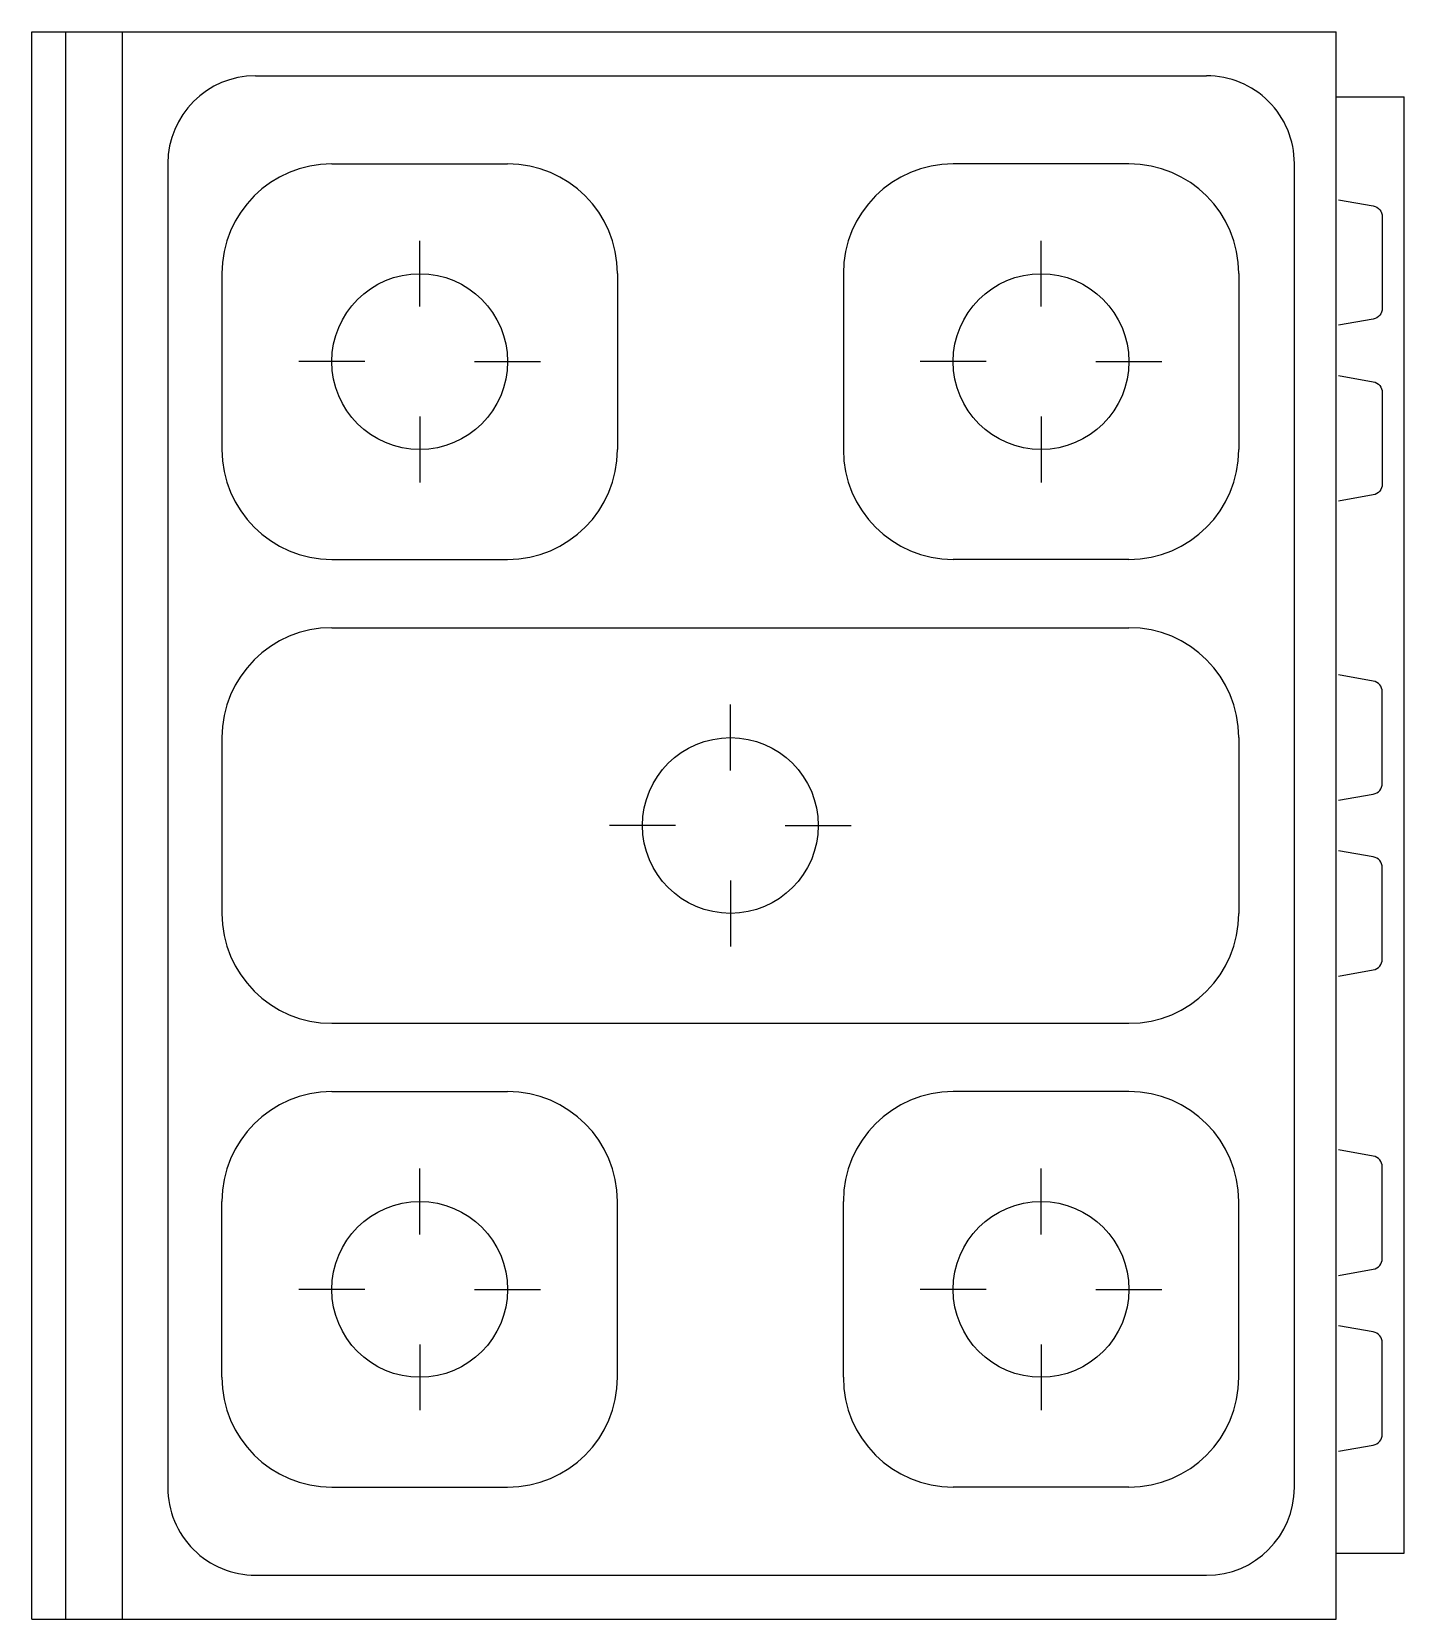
# Model space of a CAD drawing. Header units: millimetres. Extents: x -3023.279 to -3022.613, y 2886.023 to 2886.793.
import ezdxf

# ---------------------------------------------------------------- set-up
doc = ezdxf.new("R2010")
doc.units = ezdxf.units.MM
doc.header["$LTSCALE"] = 10
doc.layers.add('cozinha_fogões', color=2, linetype='Continuous')

msp = doc.modelspace()

# ---------------------------------------------------------------- linework, layer by layer
at = {"layer": 'cozinha_fogões'}
for p, q in [((-3023.27908, 2886.79339), (-3022.64608, 2886.79339)), ((-3023.27908, 2886.02339), (-3023.27908, 2886.79339)), ((-3022.64608, 2886.02339), (-3022.64608, 2886.79339)), ((-3022.64608, 2886.76176), (-3022.61308, 2886.76176)), ((-3022.61308, 2886.05537), (-3022.61308, 2886.76176)), ((-3022.64608, 2886.05537), (-3022.61308, 2886.05537)), ((-3023.27908, 2886.02339), (-3022.64608, 2886.02339))]:
    msp.add_line(p, q, dxfattribs=at)
at = {"layer": 'cozinha_fogões', "color": 1}
for p, q in [((-3023.26258, 2886.02339), (-3023.26258, 2886.79339)), ((-3023.23508, 2886.02339), (-3023.23508, 2886.79339)), ((-3023.17043, 2886.77207), (-3022.70903, 2886.77207)), ((-3023.21308, 2886.72978), (-3023.21308, 2886.08735)), ((-3023.13347, 2886.72935), (-3023.04818, 2886.72935)), ((-3022.74667, 2886.72935), (-3022.83196, 2886.72935)), ((-3022.66638, 2886.08735), (-3022.66638, 2886.72942)), ((-3023.09082, 2886.66006), (-3023.09082, 2886.69204)), ((-3022.78932, 2886.66006), (-3022.78932, 2886.69204)), ((-3023.18677, 2886.67605), (-3023.18677, 2886.59076)), ((-3022.99488, 2886.67605), (-3022.99488, 2886.59076)), ((-3022.88526, 2886.67605), (-3022.88526, 2886.59076)), ((-3022.69337, 2886.67605), (-3022.69337, 2886.59076)), ((-3023.11748, 2886.6334), (-3023.14946, 2886.6334)), ((-3023.06417, 2886.6334), (-3023.03219, 2886.6334)), ((-3022.81597, 2886.6334), (-3022.84795, 2886.6334)), ((-3022.76266, 2886.6334), (-3022.73068, 2886.6334)), ((-3023.09082, 2886.60675), (-3023.09082, 2886.57477)), ((-3022.78932, 2886.60675), (-3022.78932, 2886.57477)), ((-3023.13347, 2886.53746), (-3023.04818, 2886.53746)), ((-3022.74667, 2886.53746), (-3022.83196, 2886.53746)), ((-3023.13347, 2886.50433), (-3022.74667, 2886.50433)), ((-3022.94007, 2886.43504), (-3022.94007, 2886.46702)), ((-3023.18677, 2886.45103), (-3023.18677, 2886.36574)), ((-3022.69337, 2886.45103), (-3022.69337, 2886.36574)), ((-3022.96672, 2886.40839), (-3022.9987, 2886.40839)), ((-3022.91342, 2886.40839), (-3022.88144, 2886.40839)), ((-3022.94007, 2886.38174), (-3022.94007, 2886.34975)), ((-3023.13347, 2886.31244), (-3022.74667, 2886.31244)), ((-3023.13347, 2886.27932), (-3023.04818, 2886.27932)), ((-3022.74667, 2886.27932), (-3022.83196, 2886.27932)), ((-3023.09082, 2886.21002), (-3023.09082, 2886.242)), ((-3022.78932, 2886.21002), (-3022.78932, 2886.242)), ((-3023.18677, 2886.14073), (-3023.18677, 2886.22601)), ((-3022.99488, 2886.14073), (-3022.99488, 2886.22601)), ((-3022.88526, 2886.14073), (-3022.88526, 2886.22601)), ((-3022.69337, 2886.14073), (-3022.69337, 2886.22601)), ((-3023.11748, 2886.18337), (-3023.14946, 2886.18337)), ((-3023.06417, 2886.18337), (-3023.03219, 2886.18337)), ((-3022.81597, 2886.18337), (-3022.84795, 2886.18337)), ((-3022.76266, 2886.18337), (-3022.73068, 2886.18337)), ((-3023.09082, 2886.15672), (-3023.09082, 2886.12474)), ((-3022.78932, 2886.15672), (-3022.78932, 2886.12474)), ((-3023.13347, 2886.08742), (-3023.04818, 2886.08742)), ((-3022.74667, 2886.08742), (-3022.83196, 2886.08742)), ((-3023.17043, 2886.04471), (-3022.70903, 2886.04471))]:
    msp.add_line(p, q, dxfattribs=at)
for points in [[(-3022.64506, 2886.71187), (-3022.62814, 2886.70889, -0.36397), (-3022.62374, 2886.70364), (-3022.62374, 2886.65928, -0.36397), (-3022.62814, 2886.65403), (-3022.64506, 2886.65105)], [(-3022.64506, 2886.62658), (-3022.62814, 2886.6236, -0.36397), (-3022.62374, 2886.61835), (-3022.62374, 2886.57399, -0.36397), (-3022.62815, 2886.56874), (-3022.64506, 2886.56576)], [(-3022.64506, 2886.42062), (-3022.62815, 2886.4236, 0.36397), (-3022.62374, 2886.42885), (-3022.62374, 2886.47321, 0.36397), (-3022.62815, 2886.47846), (-3022.64506, 2886.48144)], [(-3022.64506, 2886.33533), (-3022.62815, 2886.33832, 0.36397), (-3022.62374, 2886.34357), (-3022.62374, 2886.38792, 0.36397), (-3022.62815, 2886.39317), (-3022.64506, 2886.39616)], [(-3022.64506, 2886.19019), (-3022.62815, 2886.19317, 0.36397), (-3022.62374, 2886.19842), (-3022.62374, 2886.24278, 0.36397), (-3022.62815, 2886.24803), (-3022.64506, 2886.25101)], [(-3022.64506, 2886.1049), (-3022.62815, 2886.10789, 0.36397), (-3022.62374, 2886.11314), (-3022.62374, 2886.15749, 0.36397), (-3022.62815, 2886.16274), (-3022.64506, 2886.16573)]]:
    msp.add_lwpolyline(points, format="xyb", dxfattribs=at)
for centre in [(-3023.09082, 2886.6334), (-3022.78932, 2886.6334), (-3022.94007, 2886.40839), (-3023.09082, 2886.18337), (-3022.78932, 2886.18337)]:
    msp.add_circle(centre, 0.04264, dxfattribs=at)
for centre, radius, start, end in [((-3023.17043, 2886.72942), 0.04264, 90.00013, 180.00013), ((-3022.70903, 2886.72942), 0.04264, 0, 90.00013), ((-3023.13347, 2886.67605), 0.0533, 90.00013, 180.00013), ((-3023.04818, 2886.67605), 0.0533, 0.00013, 90.00013), ((-3022.83196, 2886.67605), 0.0533, 89.99987, 179.99987), ((-3022.74667, 2886.67605), 0.0533, 359.99987, 89.99987), ((-3023.13347, 2886.59076), 0.0533, 180.00013, 270.00013), ((-3023.04818, 2886.59076), 0.0533, 270.00013, 0.00013), ((-3022.83196, 2886.59076), 0.0533, 179.99987, 269.99987), ((-3022.74667, 2886.59076), 0.0533, 269.99987, 359.99987), ((-3023.13347, 2886.45103), 0.0533, 90.00013, 180.00013), ((-3022.74667, 2886.45103), 0.0533, 0.00013, 90.00013), ((-3023.13347, 2886.36574), 0.0533, 180.00013, 270.00013), ((-3022.74667, 2886.36574), 0.0533, 270.00013, 0.00013), ((-3023.13347, 2886.22601), 0.0533, 89.99987, 179.99987), ((-3023.04818, 2886.22601), 0.0533, 359.99987, 89.99987), ((-3022.83196, 2886.22601), 0.0533, 90.00013, 180.00013), ((-3022.74667, 2886.22601), 0.0533, 0.00013, 90.00013), ((-3023.13347, 2886.14073), 0.0533, 179.99987, 269.99987), ((-3023.04818, 2886.14073), 0.0533, 269.99987, 359.99987), ((-3022.83196, 2886.14073), 0.0533, 180.00013, 270.00013), ((-3022.74667, 2886.14073), 0.0533, 270.00013, 0.00013), ((-3023.17043, 2886.08735), 0.04264, 179.99982, 270.00005), ((-3022.70903, 2886.08735), 0.04264, 270.00005, 0)]:
    msp.add_arc(centre, radius, start, end, dxfattribs=at)

doc.saveas('drawing.dxf')
